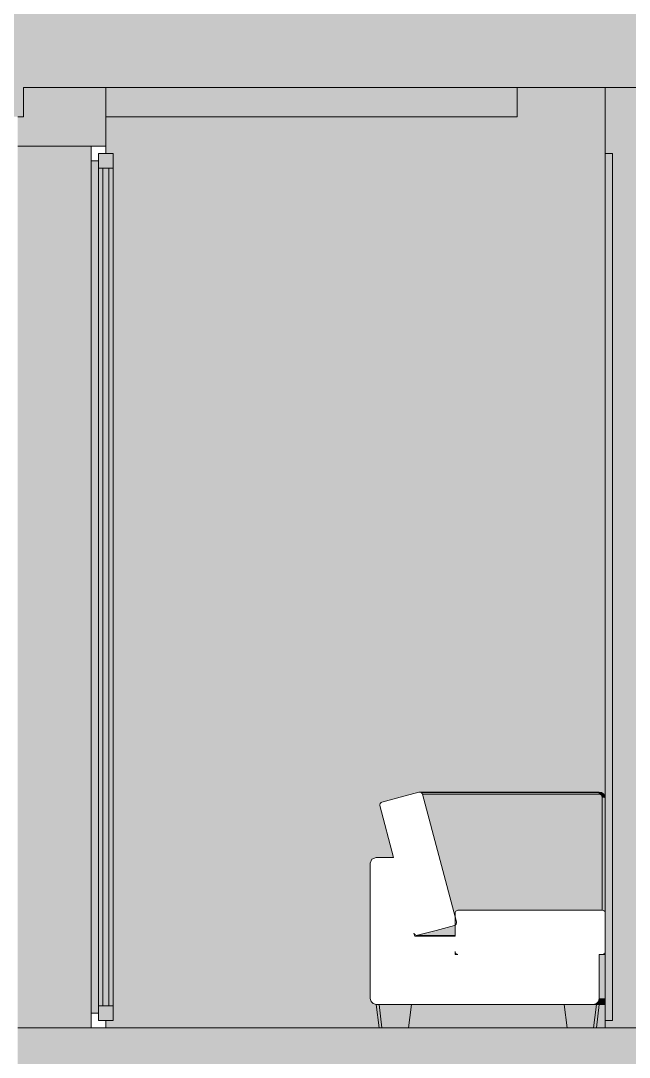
# Model space of a CAD drawing. Header units: centimetres. Extents: x -4381 to 5639, y -3920 to 4826.
# Drawn here: x 22.622 to 24.694, y 32.104 to 35.631 of the extents above; entities that cross this region are included whole.
import ezdxf
from ezdxf.xclip import XClip

# ---------------------------------------------------------------- set-up
doc = ezdxf.new("R2010")
doc.units = ezdxf.units.CM
doc.header["$MEASUREMENT"] = 0
doc.header["$XCLIPFRAME"] = 0
doc.set_wipeout_variables(frame=1)
doc.linetypes.add('Wipeout_Contour', pattern=[100, 0, -100])
for name, color, linetype in [('01- MOBILIER', 7, 'Continuous'), ('Dalles', 7, 'Continuous'), ('Drawing & Figure', 7, 'Continuous'), ('Structural - Bearing', 7, 'Continuous')]:
    doc.layers.add(name, color=color, linetype=linetype)
for name, color, linetype, lineweight in [('01- MOBILIER_Pen_No__1', 7, 'Continuous', 5), ('01- MOBILIER_Pen_No__101', 252, 'Continuous', 5), ('01- MOBILIER_Pen_No__18', 9, 'Continuous', 5), ('01- MOBILIER_Pen_No__2', 8, 'Continuous', 5), ('01- MOBILIER_Pen_No__7', 7, 'Continuous', 5), ('Dalles_Pen_No__1', 7, 'Continuous', 5), ('Structural - Bearing_Pen_No__1', 7, 'Continuous', 5), ('Structural - Bearing_Pen_No__101', 252, 'Continuous', 5), ('Structural - Bearing_Pen_No__18', 9, 'Continuous', 5)]:
    doc.layers.add(name, color=color, linetype=linetype, lineweight=lineweight)
for name, color, linetype, lineweight, true_color in [('01- MOBILIER_Pen_No__102', 7, 'Continuous', 5, 0xcccccc), ('01- MOBILIER_Pen_No__119', 7, 'Continuous', 5, 0xdecbcb), ('01- MOBILIER_Pen_No__186', 7, 'Continuous', 5, 0xe8e8e8), ('Dalles_Pen_No__61', 7, 'Continuous', 5, 0x6a6a6a), ('Structural - Bearing_Pen_No__112', 7, 'Continuous', 5, 0xd5aaaa)]:
    doc.layers.add(name, color=color, linetype=linetype, lineweight=lineweight, true_color=true_color)

# ---------------------------------------------------------------- blocks, each defined once
blk = doc.blocks.new('Drawing_8_8', base_point=(-322.5754, 32.2036))
at = {"layer": 'Dalles', "linetype": 'Continuous', "lineweight": 0, "ltscale": 10, "true_color": 0x000000}
blk.add_hatch(color=18, dxfattribs=at).paths.add_polyline_path([(22.3121, 35.3036), (22.6321, 35.3036), (22.6321, 35.7036), (22.3121, 35.7036)])
at = {"layer": 'Dalles_Pen_No__1', "linetype": 'Continuous', "ltscale": 10}
for p, q in [((22.6321, 35.4036), (22.6321, 35.3036)), ((22.6321, 35.3036), (22.612, 35.3036))]:
    blk.add_line(p, q, dxfattribs=at)
at = {"color": 254, "linetype": 'Wipeout_Contour', "lineweight": 0, "ltscale": 170.065876}
blk.add_wipeout([(22.9121, 35.4036), (22.9121, 35.3036), (24.312, 35.3036), (24.312, 35.4036)], dxfattribs=at).dxf.layer = 'Dalles'
at = {"color": 254, "linetype": 'Wipeout_Contour', "lineweight": 0, "ltscale": 502.636891}
blk.add_wipeout([(24.637, 32.2286), (24.6121, 32.2286), (24.6121, 32.2036), (25.7121, 32.2036), (25.7121, 32.8036), (25.8421, 32.8036), (25.8421, 33.3036), (25.7121, 33.3036), (25.7121, 35.4036), (24.6121, 35.4036), (24.6121, 35.1786), (24.637, 35.1786)], dxfattribs=at).dxf.layer = 'Structural - Bearing'
at = {"color": 254, "linetype": 'Wipeout_Contour', "lineweight": 0, "ltscale": 162.943551}
blk.add_wipeout([(22.887, 32.2536), (22.887, 35.1536), (22.8621, 35.1536), (22.8621, 32.2536)], dxfattribs=at).dxf.layer = 'Structural - Bearing'
at = {"layer": 'Dalles_Pen_No__61', "linetype": 'Continuous', "ltscale": 10}
blk.add_hatch(color=256, dxfattribs=at).paths.add_polyline_path([(22.9121, 35.4036), (22.9121, 35.3036), (24.312, 35.3036), (24.312, 35.4036)])
at = {"layer": 'Structural - Bearing_Pen_No__112', "linetype": 'Continuous', "ltscale": 10}
blk.add_hatch(color=256, dxfattribs=at).paths.add_polyline_path([(24.637, 32.2286), (24.6121, 32.2286), (24.6121, 32.2036), (25.7121, 32.2036), (25.7121, 32.8036), (25.8421, 32.8036), (25.8421, 33.3036), (25.7121, 33.3036), (25.7121, 35.4036), (24.6121, 35.4036), (24.6121, 35.1786), (24.637, 35.1786)])
at = {"layer": 'Structural - Bearing_Pen_No__18', "linetype": 'Continuous', "ltscale": 10}
blk.add_hatch(color=256, dxfattribs=at).paths.add_polyline_path([(22.887, 32.2536), (22.887, 35.1536), (22.8621, 35.1536), (22.8621, 32.2536)])
at = {"layer": 'Structural - Bearing_Pen_No__1', "linetype": 'Continuous', "ltscale": 10}
for p, q in [((22.887, 35.1786), (22.887, 35.1536)), ((22.887, 32.2536), (22.887, 32.2286))]:
    blk.add_line(p, q, dxfattribs=at)
at = {"color": 254, "linetype": 'Wipeout_Contour', "lineweight": 0, "ltscale": 201.485793}
blk.add_wipeout([(22.612, 35.2036), (22.612, 32.2036), (22.8621, 32.2036), (22.8621, 32.2536), (22.8621, 35.2036)], dxfattribs=at).dxf.layer = 'Structural - Bearing'
at = {"color": 254, "linetype": 'Wipeout_Contour', "lineweight": 0, "ltscale": 163.027065}
blk.add_wipeout([(22.887, 35.1286), (22.887, 32.2786), (22.937, 32.2786), (22.937, 35.1286)], dxfattribs=at).dxf.layer = 'Structural - Bearing'
at = {"layer": 'Structural - Bearing_Pen_No__112', "linetype": 'Continuous', "ltscale": 10}
blk.add_hatch(color=256, dxfattribs=at).paths.add_polyline_path([(22.612, 35.2036), (22.612, 32.2036), (22.8621, 32.2036), (22.8621, 32.2536), (22.8621, 35.2036)])
at = {"layer": 'Structural - Bearing_Pen_No__18', "linetype": 'Continuous', "ltscale": 10}
blk.add_hatch(color=256, dxfattribs=at).paths.add_polyline_path([(22.887, 35.1286), (22.887, 32.2786), (22.937, 32.2786), (22.937, 35.1286)])
at = {"layer": 'Dalles_Pen_No__1', "linetype": 'Continuous', "ltscale": 10}
blk.add_line((22.8621, 32.2036), (22.612, 32.2036), dxfattribs=at)
at = {"layer": 'Structural - Bearing_Pen_No__1', "linetype": 'Continuous', "ltscale": 10}
for p, q in [((22.8621, 35.2036), (22.8621, 35.1536)), ((22.8621, 32.2536), (22.8621, 35.1536)), ((22.887, 35.1536), (22.8621, 35.1536)), ((22.887, 35.1536), (22.887, 35.1286)), ((22.887, 35.1286), (22.887, 32.2786)), ((22.887, 32.2786), (22.887, 32.2536)), ((22.8621, 32.2536), (22.8621, 32.2036)), ((22.887, 32.2536), (22.8621, 32.2536))]:
    blk.add_line(p, q, dxfattribs=at)
at = {"color": 254, "linetype": 'Wipeout_Contour', "lineweight": 0, "ltscale": 1221.847446}
blk.add_wipeout([(22.9121, 32.2286), (22.9121, 32.2036), (23.8421, 32.2036), (23.832, 32.2836), (23.822, 32.2863), (23.8147, 32.2936), (23.8121, 32.3036), (23.8121, 32.7636), (23.8179, 32.7778), (23.832, 32.7836), (23.8918, 32.7836), (23.8446, 32.9598), (23.8443, 32.9623), (23.8456, 32.9673), (23.8493, 32.971), (23.8517, 32.972), (23.9773, 33.0056), (23.9799, 33.006), (24.592, 33.006), (24.5996, 33.0045), (24.6059, 33.0004), (24.6102, 32.9943), (24.6121, 32.9863), (24.6121, 35.4036), (24.312, 35.4036), (24.312, 35.3036), (22.9121, 35.3036), (22.9121, 35.1786), (22.937, 35.1786), (22.937, 32.2286)], dxfattribs=at).dxf.layer = 'Structural - Bearing'
at = {"layer": 'Dalles', "linetype": 'Continuous', "lineweight": 0, "ltscale": 10, "true_color": 0x000000}
for points in [[(22.6321, 35.7036), (22.6321, 35.4036), (24.312, 35.4036), (24.312, 35.7036)], [(33.8121, 35.4036), (33.8121, 35.7036), (24.312, 35.7036), (24.312, 35.4036)]]:
    blk.add_hatch(color=18, dxfattribs=at).paths.add_polyline_path(points)
at = {"layer": 'Structural - Bearing', "linetype": 'Continuous', "lineweight": 0, "ltscale": 10, "true_color": 0x000000}
blk.add_hatch(color=18, dxfattribs=at).paths.add_polyline_path([(22.9121, 35.2036), (22.9121, 35.4036), (22.6321, 35.4036), (22.6321, 35.3036), (22.612, 35.3036), (22.612, 35.2036)])
at = {"layer": 'Structural - Bearing_Pen_No__101', "linetype": 'Continuous', "ltscale": 10}
for points in [[(22.887, 35.1286), (22.937, 35.1286), (22.937, 35.1786), (22.887, 35.1786)], [(22.887, 32.2786), (22.887, 32.2286), (22.937, 32.2286), (22.937, 32.2786)]]:
    blk.add_hatch(color=256, dxfattribs=at).paths.add_polyline_path(points)
at = {"layer": 'Structural - Bearing_Pen_No__112', "linetype": 'Continuous', "ltscale": 10}
blk.add_hatch(color=256, dxfattribs=at).paths.add_polyline_path([(22.9121, 32.2286), (22.9121, 32.2036), (23.8421, 32.2036), (23.832, 32.2836), (23.822, 32.2863), (23.8147, 32.2936), (23.8121, 32.3036), (23.8121, 32.7636), (23.8179, 32.7778), (23.832, 32.7836), (23.8918, 32.7836), (23.8446, 32.9598), (23.8443, 32.9623), (23.8456, 32.9673), (23.8493, 32.971), (23.8517, 32.972), (23.9773, 33.0056), (23.9799, 33.006), (24.592, 33.006), (24.5996, 33.0045), (24.6059, 33.0004), (24.6102, 32.9943), (24.6121, 32.9863), (24.6121, 35.4036), (24.312, 35.4036), (24.312, 35.3036), (22.9121, 35.3036), (22.9121, 35.1786), (22.937, 35.1786), (22.937, 32.2286)])
at = {"layer": '01- MOBILIER_Pen_No__1', "linetype": 'Continuous', "ltscale": 10, "flags": 128}
for points in [[(23.8456, 32.9673), (23.8443, 32.9623), (23.8446, 32.9598), (23.8918, 32.7836)], [(23.8918, 32.7836), (23.832, 32.7836), (23.8179, 32.7778)]]:
    blk.add_lwpolyline(points, dxfattribs=at)
at = {"layer": 'Dalles_Pen_No__1', "linetype": 'Continuous', "ltscale": 10}
for p, q in [((22.9121, 35.4036), (22.6321, 35.4036)), ((24.312, 35.4036), (22.9121, 35.4036)), ((29.6121, 35.4036), (24.312, 35.4036)), ((24.312, 35.3036), (22.9121, 35.3036)), ((22.9121, 32.2036), (22.8621, 32.2036))]:
    blk.add_line(p, q, dxfattribs=at)
at = {"layer": 'Structural - Bearing_Pen_No__1', "linetype": 'Continuous', "ltscale": 10}
for p, q in [((22.9121, 35.4036), (22.9121, 35.2036)), ((24.312, 35.3036), (24.312, 35.4036)), ((22.9121, 35.2036), (22.9121, 35.1786)), ((22.9121, 35.1786), (22.887, 35.1786)), ((22.937, 35.1786), (22.9121, 35.1786)), ((22.937, 35.1786), (22.937, 35.1286)), ((22.937, 35.1286), (22.887, 35.1286)), ((22.9021, 35.1286), (22.9021, 32.2786)), ((22.9221, 32.2786), (22.9221, 35.1286)), ((22.937, 35.1286), (22.937, 32.2786)), ((22.937, 32.2786), (22.887, 32.2786)), ((22.937, 32.2786), (22.937, 32.2286)), ((22.9121, 32.2286), (22.887, 32.2286)), ((22.9121, 32.2286), (22.9121, 32.2036)), ((22.937, 32.2286), (22.9121, 32.2286))]:
    blk.add_line(p, q, dxfattribs=at)
at = {"layer": 'Structural - Bearing_Pen_No__1', "linetype": 'Continuous', "ltscale": 10, "flags": 128}
blk.add_lwpolyline([(22.9121, 35.2036), (22.8621, 35.2036), (22.612, 35.2036)], dxfattribs=at)
at = {"color": 254, "linetype": 'Wipeout_Contour', "lineweight": 0, "ltscale": 161.386402}
blk.add_wipeout([(24.0987, 32.5523), (24.036, 32.5355), (24.1007, 32.5355), (24.1007, 32.5523)], dxfattribs=at).dxf.layer = '01- MOBILIER'
at = {"color": 254, "linetype": 'Wipeout_Contour', "lineweight": 0, "ltscale": 242.387063}
blk.add_wipeout([(24.1007, 32.4636), (24.1007, 32.4536), (24.1107, 32.4536), (24.1081, 32.454), (24.1036, 32.4565), (24.1011, 32.461)], dxfattribs=at).dxf.layer = '01- MOBILIER'
at = {"color": 254, "linetype": 'Wipeout_Contour', "lineweight": 0, "ltscale": 160.406102}
blk.add_wipeout([(23.832, 32.2836), (23.8421, 32.2036), (23.8521, 32.2036), (23.8421, 32.2836)], dxfattribs=at).dxf.layer = '01- MOBILIER'
at = {"color": 254, "linetype": 'Wipeout_Contour', "lineweight": 0, "ltscale": 161.295635}
blk.add_wipeout([(23.9521, 32.2836), (23.942, 32.2036), (24.482, 32.2036), (24.472, 32.2836)], dxfattribs=at).dxf.layer = 'Structural - Bearing'
at = {"color": 254, "linetype": 'Wipeout_Contour', "lineweight": 0, "ltscale": 162.033302}
blk.add_wipeout([(24.582, 32.2036), (24.6121, 32.2036), (24.6121, 32.2836), (24.592, 32.2836)], dxfattribs=at).dxf.layer = 'Structural - Bearing'
at = {"layer": '01- MOBILIER_Pen_No__101', "linetype": 'Continuous', "ltscale": 10}
blk.add_hatch(color=256, dxfattribs=at).paths.add_polyline_path([(24.0987, 32.5523), (24.036, 32.5355), (24.1007, 32.5355), (24.1007, 32.5523)])
at = {"layer": '01- MOBILIER_Pen_No__18', "linetype": 'Continuous', "ltscale": 10}
for points in [[(24.1007, 32.4636), (24.1007, 32.4536), (24.1107, 32.4536), (24.1081, 32.454), (24.1036, 32.4565), (24.1011, 32.461)], [(23.832, 32.2836), (23.8421, 32.2036), (23.8521, 32.2036), (23.8421, 32.2836)]]:
    blk.add_hatch(color=256, dxfattribs=at).paths.add_polyline_path(points)
at = {"layer": 'Structural - Bearing_Pen_No__112', "linetype": 'Continuous', "ltscale": 10}
for points in [[(23.9521, 32.2836), (23.942, 32.2036), (24.482, 32.2036), (24.472, 32.2836)], [(24.582, 32.2036), (24.6121, 32.2036), (24.6121, 32.2836), (24.592, 32.2836)]]:
    blk.add_hatch(color=256, dxfattribs=at).paths.add_polyline_path(points)
at = {"layer": '01- MOBILIER_Pen_No__1', "linetype": 'Continuous', "ltscale": 10}
for p, q in [((24.1007, 32.4636), (24.1007, 32.4536)), ((24.1107, 32.4536), (24.1007, 32.4536)), ((23.8147, 32.2936), (23.822, 32.2863))]:
    blk.add_line(p, q, dxfattribs=at)
at = {"layer": '01- MOBILIER_Pen_No__1', "linetype": 'Continuous', "ltscale": 10, "flags": 128}
for points in [[(23.8179, 32.7778), (23.8121, 32.7636), (23.8121, 32.3036), (23.8147, 32.2936)], [(24.1007, 32.4636), (24.1011, 32.461), (24.1036, 32.4565)], [(24.1036, 32.4565), (24.1081, 32.454), (24.1107, 32.4536)]]:
    blk.add_lwpolyline(points, dxfattribs=at)
at = {"color": 254, "linetype": 'Wipeout_Contour', "lineweight": 0, "ltscale": 201.796906}
blk.add_wipeout([(24.036, 32.5355), (23.9732, 32.5187), (24.1007, 32.5187), (24.1007, 32.5286), (24.1007, 32.5355)], dxfattribs=at).dxf.layer = '01- MOBILIER'
at = {"color": 254, "linetype": 'Wipeout_Contour', "lineweight": 0, "ltscale": 160.544273}
blk.add_wipeout([(23.8521, 32.2036), (23.942, 32.2036), (23.9521, 32.2836), (23.8421, 32.2836)], dxfattribs=at).dxf.layer = '01- MOBILIER'
at = {"color": 254, "linetype": 'Wipeout_Contour', "lineweight": 0, "ltscale": 208.020583}
blk.add_wipeout([(24.6121, 35.1286), (24.6121, 32.7836), (24.6121, 32.2786), (24.637, 32.2786), (24.637, 35.1286)], dxfattribs=at).dxf.layer = 'Structural - Bearing'
at = {"layer": '01- MOBILIER_Pen_No__101', "linetype": 'Continuous', "ltscale": 10}
blk.add_hatch(color=256, dxfattribs=at).paths.add_polyline_path([(24.036, 32.5355), (23.9732, 32.5187), (24.1007, 32.5187), (24.1007, 32.5286), (24.1007, 32.5355)])
at = {"layer": '01- MOBILIER_Pen_No__119', "linetype": 'Continuous', "ltscale": 10}
blk.add_hatch(color=256, dxfattribs=at).paths.add_polyline_path([(24.6105, 32.9937), (24.6117, 32.987)])
at = {"layer": '01- MOBILIER_Pen_No__18', "linetype": 'Continuous', "ltscale": 10}
blk.add_hatch(color=256, dxfattribs=at).paths.add_polyline_path([(23.8521, 32.2036), (23.942, 32.2036), (23.9521, 32.2836), (23.8421, 32.2836)])
at = {"layer": 'Structural - Bearing_Pen_No__18', "linetype": 'Continuous', "ltscale": 10}
blk.add_hatch(color=256, dxfattribs=at).paths.add_polyline_path([(24.6121, 35.1286), (24.6121, 32.7836), (24.6121, 32.2786), (24.637, 32.2786), (24.637, 35.1286)])
at = {"layer": '01- MOBILIER_Pen_No__7', "linetype": 'Continuous', "ltscale": 10}
for p, q in [((23.8421, 32.2036), (23.832, 32.2836)), ((23.8521, 32.2036), (23.8421, 32.2836)), ((23.942, 32.2036), (23.9521, 32.2836))]:
    blk.add_line(p, q, dxfattribs=at)
at = {"color": 254, "linetype": 'Wipeout_Contour', "lineweight": 0, "ltscale": 164.011165}
blk.add_wipeout([(24.6117, 32.987), (24.6117, 32.5962), (24.6121, 32.5936), (24.6121, 32.9863)], dxfattribs=at).dxf.layer = '01- MOBILIER'
at = {"color": 254, "linetype": 'Wipeout_Contour', "lineweight": 0, "ltscale": 121.163392}
blk.add_wipeout([(23.9732, 32.5187), (23.9706, 32.5184), (24.1007, 32.5184)], dxfattribs=at).dxf.layer = '01- MOBILIER'
at = {"color": 254, "linetype": 'Wipeout_Contour', "lineweight": 0, "ltscale": 243.100805}
blk.add_wipeout([(24.6046, 32.454), (24.6021, 32.4536), (24.6121, 32.4536), (24.6121, 32.4636), (24.6117, 32.461), (24.6091, 32.4565)], dxfattribs=at).dxf.layer = '01- MOBILIER'
at = {"color": 254, "linetype": 'Wipeout_Contour', "lineweight": 0, "ltscale": 171.691705}
blk.add_wipeout([(24.6121, 35.1286), (24.637, 35.1286), (24.637, 35.1786), (24.6121, 35.1786)], dxfattribs=at).dxf.layer = 'Structural - Bearing'
at = {"color": 254, "linetype": 'Wipeout_Contour', "lineweight": 0, "ltscale": 162.327873}
blk.add_wipeout([(24.637, 32.2786), (24.6121, 32.2786), (24.6121, 32.2286), (24.637, 32.2286)], dxfattribs=at).dxf.layer = 'Structural - Bearing'
at = {"layer": '01- MOBILIER_Pen_No__101', "linetype": 'Continuous', "ltscale": 10}
blk.add_hatch(color=256, dxfattribs=at).paths.add_polyline_path([(23.9732, 32.5187), (23.9706, 32.5184), (24.1007, 32.5184)])
at = {"layer": '01- MOBILIER_Pen_No__18', "linetype": 'Continuous', "ltscale": 10}
for points in [[(24.6117, 32.987), (24.6117, 32.5962), (24.6121, 32.5936), (24.6121, 32.9863)], [(24.6046, 32.454), (24.6021, 32.4536), (24.6121, 32.4536), (24.6121, 32.4636), (24.6117, 32.461), (24.6091, 32.4565)]]:
    blk.add_hatch(color=256, dxfattribs=at).paths.add_polyline_path(points)
at = {"layer": 'Structural - Bearing_Pen_No__18', "linetype": 'Continuous', "ltscale": 10}
for points in [[(24.6121, 35.1286), (24.637, 35.1286), (24.637, 35.1786), (24.6121, 35.1786)], [(24.637, 32.2786), (24.6121, 32.2786), (24.6121, 32.2286), (24.637, 32.2286)]]:
    blk.add_hatch(color=256, dxfattribs=at).paths.add_polyline_path(points)
at = {"layer": 'Structural - Bearing_Pen_No__1', "linetype": 'Continuous', "ltscale": 10}
for p, q in [((24.6121, 35.1786), (24.637, 35.1786)), ((24.637, 35.1786), (24.637, 35.1286)), ((24.637, 35.1286), (24.637, 32.2786)), ((24.637, 32.2786), (24.637, 32.2286)), ((24.6121, 32.2286), (24.637, 32.2286))]:
    blk.add_line(p, q, dxfattribs=at)
at = {"color": 254, "linetype": 'Wipeout_Contour', "lineweight": 0, "ltscale": 164.017807}
blk.add_wipeout([(24.6091, 32.9879), (24.6091, 32.6007), (24.6117, 32.5962), (24.6117, 32.987)], dxfattribs=at).dxf.layer = '01- MOBILIER'
at = {"color": 254, "linetype": 'Wipeout_Contour', "lineweight": 0, "ltscale": 283.02588}
blk.add_wipeout([(23.9619, 32.5234), (23.9609, 32.5258), (23.9635, 32.5161), (24.1007, 32.5161), (24.1007, 32.5184), (23.9706, 32.5184), (23.9656, 32.5197)], dxfattribs=at).dxf.layer = '01- MOBILIER'
at = {"color": 254, "linetype": 'Wipeout_Contour', "lineweight": 0, "ltscale": 162.343618}
blk.add_wipeout([(24.5894, 32.2936), (24.6121, 32.2936), (24.6121, 32.3036), (24.592, 32.3036)], dxfattribs=at).dxf.layer = '01- MOBILIER'
at = {"layer": '01- MOBILIER_Pen_No__101', "linetype": 'Continuous', "ltscale": 10}
blk.add_hatch(color=256, dxfattribs=at).paths.add_polyline_path([(24.5894, 32.2936), (24.6121, 32.2936), (24.6121, 32.3036), (24.592, 32.3036)])
at = {"layer": '01- MOBILIER_Pen_No__102', "linetype": 'Continuous', "ltscale": 10}
blk.add_hatch(color=256, dxfattribs=at).paths.add_polyline_path([(23.9619, 32.5234), (23.9609, 32.5258), (23.9635, 32.5161), (24.1007, 32.5161), (24.1007, 32.5184), (23.9706, 32.5184), (23.9656, 32.5197)])
at = {"layer": '01- MOBILIER_Pen_No__186', "linetype": 'Continuous', "ltscale": 10}
blk.add_hatch(color=256, dxfattribs=at).paths.add_polyline_path([(24.6091, 32.9879), (24.6091, 32.6007), (24.6117, 32.5962), (24.6117, 32.987)])
at = {"layer": '01- MOBILIER_Pen_No__1', "linetype": 'Continuous', "ltscale": 10}
for p in [(23.9609, 32.5258), (24.1007, 32.5161)]:
    blk.add_line(p, (23.9635, 32.5161), dxfattribs=at)
at = {"layer": '01- MOBILIER_Pen_No__1', "linetype": 'Continuous', "ltscale": 10, "flags": 128}
for points in [[(23.9656, 32.5197), (23.9706, 32.5184), (23.9732, 32.5187), (24.036, 32.5355), (24.0987, 32.5523), (24.1012, 32.5533), (24.1048, 32.557)], [(23.9609, 32.5258), (23.9619, 32.5234), (23.9656, 32.5197)]]:
    blk.add_lwpolyline(points, dxfattribs=at)
at = {"layer": '01- MOBILIER_Pen_No__7', "linetype": 'Continuous', "ltscale": 10}
blk.add_line((23.9706, 32.5184), (24.1007, 32.5184), dxfattribs=at)
at = {"color": 254, "linetype": 'Wipeout_Contour', "lineweight": 0, "ltscale": 164.739012}
blk.add_wipeout([(24.6102, 32.9943), (24.6078, 32.9944), (24.6091, 32.9879), (24.6117, 32.987)], dxfattribs=at).dxf.layer = '01- MOBILIER'
at = {"color": 254, "linetype": 'Wipeout_Contour', "lineweight": 0, "ltscale": 162.233823}
blk.add_wipeout([(24.582, 32.2863), (24.6121, 32.2863), (24.6121, 32.2936), (24.5894, 32.2936)], dxfattribs=at).dxf.layer = '01- MOBILIER'
at = {"layer": '01- MOBILIER_Pen_No__186', "linetype": 'Continuous', "ltscale": 10}
blk.add_hatch(color=256, dxfattribs=at).paths.add_polyline_path([(24.6102, 32.9943), (24.6078, 32.9944), (24.6091, 32.9879), (24.6117, 32.987)])
at = {"layer": '01- MOBILIER_Pen_No__2', "linetype": 'Continuous', "ltscale": 10}
blk.add_hatch(color=256, dxfattribs=at).paths.add_polyline_path([(24.582, 32.2863), (24.6121, 32.2863), (24.6121, 32.2936), (24.5894, 32.2936)])
at = {"color": 254, "linetype": 'Wipeout_Contour', "lineweight": 0, "ltscale": 164.64597}
blk.add_wipeout([(24.6059, 33.0004), (24.6041, 32.9998), (24.6078, 32.9944), (24.6102, 32.9943)], dxfattribs=at).dxf.layer = '01- MOBILIER'
at = {"color": 254, "linetype": 'Wipeout_Contour', "lineweight": 0, "ltscale": 162.20376}
blk.add_wipeout([(24.5721, 32.2836), (24.6121, 32.2836), (24.6121, 32.2863), (24.582, 32.2863)], dxfattribs=at).dxf.layer = '01- MOBILIER'
at = {"layer": '01- MOBILIER_Pen_No__101', "linetype": 'Continuous', "ltscale": 10}
blk.add_hatch(color=256, dxfattribs=at).paths.add_polyline_path([(24.5721, 32.2836), (24.6121, 32.2836), (24.6121, 32.2863), (24.582, 32.2863)])
at = {"layer": '01- MOBILIER_Pen_No__186', "linetype": 'Continuous', "ltscale": 10}
blk.add_hatch(color=256, dxfattribs=at).paths.add_polyline_path([(24.6059, 33.0004), (24.6041, 32.9998), (24.6078, 32.9944), (24.6102, 32.9943)])
at = {"layer": 'Structural - Bearing_Pen_No__1', "linetype": 'Continuous', "ltscale": 10}
blk.add_line((24.6121, 32.2036), (24.6121, 32.2836), dxfattribs=at)
at = {"color": 254, "linetype": 'Wipeout_Contour', "lineweight": 0, "ltscale": 164.629463}
blk.add_wipeout([(24.5996, 33.0045), (24.5986, 33.0033), (24.6041, 32.9998), (24.6059, 33.0004)], dxfattribs=at).dxf.layer = '01- MOBILIER'
at = {"color": 254, "linetype": 'Wipeout_Contour', "lineweight": 0, "ltscale": 162.670048}
blk.add_wipeout([(24.592, 32.3036), (24.6121, 32.3036), (24.6121, 32.4536), (24.592, 32.4536)], dxfattribs=at).dxf.layer = '01- MOBILIER'
at = {"color": 254, "linetype": 'Wipeout_Contour', "lineweight": 0, "ltscale": 162.195316}
blk.add_wipeout([(24.5721, 32.2036), (24.582, 32.2036), (24.592, 32.2836), (24.582, 32.2836)], dxfattribs=at).dxf.layer = '01- MOBILIER'
at = {"layer": '01- MOBILIER', "linetype": 'Continuous', "lineweight": 0, "ltscale": 10, "true_color": 0xffffff}
blk.add_hatch(color=7, dxfattribs=at).paths.add_polyline_path([(24.5996, 33.0045), (24.5986, 33.0033), (24.6041, 32.9998), (24.6059, 33.0004)])
at = {"layer": '01- MOBILIER_Pen_No__18', "linetype": 'Continuous', "ltscale": 10}
for points in [[(24.592, 32.3036), (24.6121, 32.3036), (24.6121, 32.4536), (24.592, 32.4536)], [(24.5721, 32.2036), (24.582, 32.2036), (24.592, 32.2836), (24.582, 32.2836)]]:
    blk.add_hatch(color=256, dxfattribs=at).paths.add_polyline_path(points)
at = {"layer": '01- MOBILIER_Pen_No__1', "linetype": 'Continuous', "ltscale": 10, "flags": 128}
blk.add_lwpolyline([(24.6091, 32.4565), (24.6046, 32.454), (24.6021, 32.4536), (24.592, 32.4536)], dxfattribs=at)
at = {"layer": '01- MOBILIER_Pen_No__7', "linetype": 'Continuous', "ltscale": 10}
for p, q in [((24.6121, 32.4536), (24.6021, 32.4536)), ((24.6121, 32.4636), (24.6121, 32.4536)), ((24.6121, 32.4536), (24.6121, 32.3036)), ((24.6121, 32.3036), (24.6121, 32.2936)), ((24.6121, 32.2936), (24.6121, 32.2863)), ((24.6121, 32.2863), (24.6121, 32.2836))]:
    blk.add_line(p, q, dxfattribs=at)
at = {"color": 254, "linetype": 'Wipeout_Contour', "lineweight": 0, "ltscale": 164.662224}
blk.add_wipeout([(24.592, 33.006), (24.5918, 33.0046), (24.5986, 33.0033), (24.5996, 33.0045)], dxfattribs=at).dxf.layer = '01- MOBILIER'
at = {"color": 254, "linetype": 'Wipeout_Contour', "lineweight": 0, "ltscale": 162.057341}
blk.add_wipeout([(24.482, 32.2036), (24.5721, 32.2036), (24.582, 32.2836), (24.472, 32.2836)], dxfattribs=at).dxf.layer = '01- MOBILIER'
at = {"layer": '01- MOBILIER_Pen_No__18', "linetype": 'Continuous', "ltscale": 10}
blk.add_hatch(color=256, dxfattribs=at).paths.add_polyline_path([(24.482, 32.2036), (24.5721, 32.2036), (24.582, 32.2836), (24.472, 32.2836)])
at = {"layer": '01- MOBILIER_Pen_No__186', "linetype": 'Continuous', "ltscale": 10}
blk.add_hatch(color=256, dxfattribs=at).paths.add_polyline_path([(24.592, 33.006), (24.5918, 33.0046), (24.5986, 33.0033), (24.5996, 33.0045)])
at = {"layer": 'Dalles', "linetype": 'Continuous', "lineweight": 0, "ltscale": 10, "true_color": 0x000000}
blk.add_hatch(color=18, dxfattribs=at).paths.add_polyline_path([(22.612, 31.9036), (33.8121, 31.9036), (33.8121, 32.2036), (22.612, 32.2036)])
at = {"layer": '01- MOBILIER_Pen_No__1', "linetype": 'Continuous', "ltscale": 10}
blk.add_line((24.5894, 32.2936), (24.582, 32.2863), dxfattribs=at)
at = {"layer": '01- MOBILIER_Pen_No__1', "linetype": 'Continuous', "ltscale": 10, "flags": 128}
for points in [[(24.592, 32.4536), (24.592, 32.3036), (24.5894, 32.2936)], [(23.822, 32.2863), (23.832, 32.2836), (24.5721, 32.2836), (24.582, 32.2863)]]:
    blk.add_lwpolyline(points, dxfattribs=at)
at = {"layer": '01- MOBILIER_Pen_No__7', "linetype": 'Continuous', "ltscale": 10}
for p, q in [((24.482, 32.2036), (24.472, 32.2836)), ((24.5721, 32.2836), (24.582, 32.2836)), ((24.5721, 32.2036), (24.582, 32.2836)), ((24.592, 32.2836), (24.582, 32.2836)), ((24.582, 32.2036), (24.592, 32.2836)), ((24.6121, 32.2836), (24.592, 32.2836))]:
    blk.add_line(p, q, dxfattribs=at)
at = {"layer": 'Dalles_Pen_No__1', "linetype": 'Continuous', "ltscale": 10}
blk.add_line((29.6121, 32.2036), (22.9121, 32.2036), dxfattribs=at)
at = {"color": 254, "linetype": 'Wipeout_Contour', "lineweight": 0, "ltscale": 163.915244}
blk.add_wipeout([(23.9799, 33.006), (23.9849, 33.0046), (24.5912, 33.0046), (24.5912, 33.006)], dxfattribs=at).dxf.layer = '01- MOBILIER'
at = {"layer": '01- MOBILIER_Pen_No__186', "linetype": 'Continuous', "ltscale": 10}
blk.add_hatch(color=256, dxfattribs=at).paths.add_polyline_path([(23.9799, 33.006), (23.9849, 33.0046), (24.5912, 33.0046), (24.5912, 33.006)])
at = {"color": 254, "linetype": 'Wipeout_Contour', "lineweight": 0, "ltscale": 164.013526}
blk.add_wipeout([(24.6091, 32.9879), (24.6046, 32.9881), (24.6046, 32.6033), (24.6091, 32.6007)], dxfattribs=at).dxf.layer = '01- MOBILIER'
at = {"layer": '01- MOBILIER_Pen_No__186', "linetype": 'Continuous', "ltscale": 10}
blk.add_hatch(color=256, dxfattribs=at).paths.add_polyline_path([(24.6091, 32.9879), (24.6046, 32.9881), (24.6046, 32.6033), (24.6091, 32.6007)])
at = {"color": 254, "linetype": 'Wipeout_Contour', "lineweight": 0, "ltscale": 164.566746}
blk.add_wipeout([(24.6078, 32.9944), (24.6035, 32.9934), (24.6046, 32.9881), (24.6091, 32.9879)], dxfattribs=at).dxf.layer = '01- MOBILIER'
at = {"layer": '01- MOBILIER_Pen_No__186', "linetype": 'Continuous', "ltscale": 10}
blk.add_hatch(color=256, dxfattribs=at).paths.add_polyline_path([(24.6078, 32.9944), (24.6035, 32.9934), (24.6046, 32.9881), (24.6091, 32.9879)])
at = {"color": 254, "linetype": 'Wipeout_Contour', "lineweight": 0, "ltscale": 164.547624}
blk.add_wipeout([(24.6041, 32.9998), (24.6008, 32.9973), (24.6035, 32.9934), (24.6078, 32.9944)], dxfattribs=at).dxf.layer = '01- MOBILIER'
at = {"layer": '01- MOBILIER_Pen_No__186', "linetype": 'Continuous', "ltscale": 10}
blk.add_hatch(color=256, dxfattribs=at).paths.add_polyline_path([(24.6041, 32.9998), (24.6008, 32.9973), (24.6035, 32.9934), (24.6078, 32.9944)])
at = {"color": 254, "linetype": 'Wipeout_Contour', "lineweight": 0, "ltscale": 164.640159}
blk.add_wipeout([(24.5986, 33.0033), (24.5968, 32.9999), (24.6008, 32.9973), (24.6041, 32.9998)], dxfattribs=at).dxf.layer = '01- MOBILIER'
at = {"layer": '01- MOBILIER_Pen_No__186', "linetype": 'Continuous', "ltscale": 10}
blk.add_hatch(color=256, dxfattribs=at).paths.add_polyline_path([(24.5986, 33.0033), (24.5968, 32.9999), (24.6008, 32.9973), (24.6041, 32.9998)])
at = {"color": 254, "linetype": 'Wipeout_Contour', "lineweight": 0, "ltscale": 164.707559}
blk.add_wipeout([(24.5918, 33.0046), (24.5913, 33.001), (24.5968, 32.9999), (24.5986, 33.0033)], dxfattribs=at).dxf.layer = '01- MOBILIER'
at = {"layer": '01- MOBILIER_Pen_No__186', "linetype": 'Continuous', "ltscale": 10}
blk.add_hatch(color=256, dxfattribs=at).paths.add_polyline_path([(24.5918, 33.0046), (24.5913, 33.001), (24.5968, 32.9999), (24.5986, 33.0033)])
at = {"color": 254, "linetype": 'Wipeout_Contour', "lineweight": 0, "ltscale": 124.185052}
blk.add_wipeout([(24.5912, 33.0046), (24.5912, 33.001), (24.5918, 33.0046)], dxfattribs=at).dxf.layer = '01- MOBILIER'
at = {"layer": '01- MOBILIER_Pen_No__186', "linetype": 'Continuous', "ltscale": 10}
blk.add_hatch(color=256, dxfattribs=at).paths.add_polyline_path([(24.5912, 33.0046), (24.5912, 33.001), (24.5918, 33.0046)])
at = {"color": 254, "linetype": 'Wipeout_Contour', "lineweight": 0, "ltscale": 163.913602}
blk.add_wipeout([(23.9849, 33.0046), (23.9885, 33.001), (24.5912, 33.001), (24.5912, 33.0046)], dxfattribs=at).dxf.layer = '01- MOBILIER'
at = {"layer": '01- MOBILIER_Pen_No__186', "linetype": 'Continuous', "ltscale": 10}
blk.add_hatch(color=256, dxfattribs=at).paths.add_polyline_path([(23.9849, 33.0046), (23.9885, 33.001), (24.5912, 33.001), (24.5912, 33.0046)])
at = {"color": 254, "linetype": 'Wipeout_Contour', "lineweight": 0, "ltscale": 164.003084}
blk.add_wipeout([(24.6021, 32.988), (24.6021, 32.6036), (24.6046, 32.6033), (24.6046, 32.9881)], dxfattribs=at).dxf.layer = '01- MOBILIER'
at = {"layer": '01- MOBILIER_Pen_No__119', "linetype": 'Continuous', "ltscale": 10}
blk.add_hatch(color=256, dxfattribs=at).paths.add_polyline_path([(24.6021, 32.988), (24.6021, 32.6036), (24.6046, 32.6033), (24.6046, 32.9881)])
at = {"color": 254, "linetype": 'Wipeout_Contour', "lineweight": 0, "ltscale": 164.541402}
blk.add_wipeout([(24.6035, 32.9934), (24.6011, 32.9925), (24.6021, 32.988), (24.6046, 32.9881)], dxfattribs=at).dxf.layer = '01- MOBILIER'
at = {"layer": '01- MOBILIER_Pen_No__119', "linetype": 'Continuous', "ltscale": 10}
blk.add_hatch(color=256, dxfattribs=at).paths.add_polyline_path([(24.6035, 32.9934), (24.6011, 32.9925), (24.6021, 32.988), (24.6046, 32.9881)])
at = {"color": 254, "linetype": 'Wipeout_Contour', "lineweight": 0, "ltscale": 164.56652}
blk.add_wipeout([(24.6008, 32.9973), (24.599, 32.9956), (24.6011, 32.9925), (24.6035, 32.9934)], dxfattribs=at).dxf.layer = '01- MOBILIER'
at = {"layer": '01- MOBILIER_Pen_No__186', "linetype": 'Continuous', "ltscale": 10}
blk.add_hatch(color=256, dxfattribs=at).paths.add_polyline_path([(24.6008, 32.9973), (24.599, 32.9956), (24.6011, 32.9925), (24.6035, 32.9934)])
at = {"color": 254, "linetype": 'Wipeout_Contour', "lineweight": 0, "ltscale": 164.631377}
blk.add_wipeout([(24.5968, 32.9999), (24.5958, 32.9977), (24.599, 32.9956), (24.6008, 32.9973)], dxfattribs=at).dxf.layer = '01- MOBILIER'
at = {"layer": '01- MOBILIER_Pen_No__186', "linetype": 'Continuous', "ltscale": 10}
blk.add_hatch(color=256, dxfattribs=at).paths.add_polyline_path([(24.5968, 32.9999), (24.5958, 32.9977), (24.599, 32.9956), (24.6008, 32.9973)])
at = {"color": 254, "linetype": 'Wipeout_Contour', "lineweight": 0, "ltscale": 164.673627}
blk.add_wipeout([(24.5913, 33.001), (24.5911, 32.9986), (24.5958, 32.9977), (24.5968, 32.9999)], dxfattribs=at).dxf.layer = '01- MOBILIER'
at = {"layer": '01- MOBILIER_Pen_No__119', "linetype": 'Continuous', "ltscale": 10}
blk.add_hatch(color=256, dxfattribs=at).paths.add_polyline_path([(24.5913, 33.001), (24.5911, 32.9986), (24.5958, 32.9977), (24.5968, 32.9999)])
at = {"color": 254, "linetype": 'Wipeout_Contour', "lineweight": 0, "ltscale": 163.686177}
blk.add_wipeout([(23.9885, 33.001), (23.9895, 32.9986), (24.5911, 32.9986), (24.5912, 33.0003)], dxfattribs=at).dxf.layer = '01- MOBILIER'
at = {"layer": '01- MOBILIER_Pen_No__119', "linetype": 'Continuous', "ltscale": 10}
blk.add_hatch(color=256, dxfattribs=at).paths.add_polyline_path([(23.9885, 33.001), (23.9895, 32.9986), (24.5911, 32.9986), (24.5912, 33.0003)])
at = {"color": 254, "linetype": 'Wipeout_Contour', "lineweight": 0, "ltscale": 530.087948}
blk.add_wipeout([(23.9895, 32.9986), (24.1007, 32.5836), (24.1007, 32.5936), (24.1011, 32.5962), (24.1036, 32.6007), (24.1081, 32.6033), (24.1107, 32.6036), (24.6021, 32.6036), (24.6021, 32.988), (24.6011, 32.9925), (24.599, 32.9956), (24.5958, 32.9977), (24.5911, 32.9986)], dxfattribs=at).dxf.layer = '01- MOBILIER'
at = {"layer": '01- MOBILIER_Pen_No__102', "linetype": 'Continuous', "ltscale": 10}
blk.add_hatch(color=256, dxfattribs=at).paths.add_polyline_path([(23.9895, 32.9986), (24.1007, 32.5836), (24.1007, 32.5936), (24.1011, 32.5962), (24.1036, 32.6007), (24.1081, 32.6033), (24.1107, 32.6036), (24.6021, 32.6036), (24.6021, 32.988), (24.6011, 32.9925), (24.599, 32.9956), (24.5958, 32.9977), (24.5911, 32.9986)])
at = {"layer": '01- MOBILIER_Pen_No__1', "linetype": 'Continuous', "ltscale": 10, "flags": 128}
for points in [[(23.9849, 33.0046), (23.9799, 33.006), (23.9773, 33.0056), (23.9145, 32.9888), (23.8517, 32.972), (23.8493, 32.971), (23.8456, 32.9673)], [(23.9849, 33.0046), (23.9885, 33.001), (23.9895, 32.9986), (24.1058, 32.5646), (24.1062, 32.562), (24.1048, 32.557)], [(24.1036, 32.6007), (24.1011, 32.5962), (24.1007, 32.5936), (24.1007, 32.5286), (24.1007, 32.5161)], [(24.6091, 32.6007), (24.6046, 32.6033), (24.6021, 32.6036), (24.1107, 32.6036), (24.1081, 32.6033), (24.1036, 32.6007)], [(24.6091, 32.6007), (24.6117, 32.5962), (24.6121, 32.5936), (24.6121, 32.5286), (24.6121, 32.4636), (24.6117, 32.461), (24.6091, 32.4565)]]:
    blk.add_lwpolyline(points, dxfattribs=at)
at = {"layer": '01- MOBILIER_Pen_No__7', "linetype": 'Continuous', "ltscale": 10}
for p, q in [((24.5912, 33.006), (23.9799, 33.006)), ((24.5911, 32.9986), (23.9895, 32.9986)), ((24.5911, 32.9986), (24.5912, 33.0003)), ((24.5958, 32.9977), (24.5911, 32.9986)), ((24.5912, 33.0046), (24.5912, 33.006)), ((24.5912, 33.001), (24.5912, 33.0046)), ((24.5912, 33.0003), (24.5912, 33.001)), ((24.592, 33.006), (24.5912, 33.006)), ((24.5996, 33.0045), (24.592, 33.006)), ((24.599, 32.9956), (24.5958, 32.9977)), ((24.6011, 32.9925), (24.599, 32.9956)), ((24.6059, 33.0004), (24.5996, 33.0045)), ((24.6021, 32.988), (24.6011, 32.9925)), ((24.6021, 32.988), (24.6046, 32.9881)), ((24.6021, 32.6036), (24.6021, 32.988)), ((24.6046, 32.9881), (24.6091, 32.9879)), ((24.6105, 32.9937), (24.6059, 33.0004)), ((24.6091, 32.9879), (24.6117, 32.987)), ((24.6102, 32.9943), (24.6105, 32.9937)), ((24.6121, 32.9863), (24.6105, 32.9937)), ((24.6121, 32.9863), (24.6117, 32.987)), ((24.6121, 32.5936), (24.6121, 32.9863))]:
    blk.add_line(p, q, dxfattribs=at)
at = {"layer": 'Structural - Bearing_Pen_No__1', "linetype": 'Continuous', "ltscale": 10}
blk.add_line((24.6121, 32.9863), (24.6121, 35.4036), dxfattribs=at)

msp = doc.modelspace()

# ---------------------------------------------------------------- block references
at = {"layer": 'Drawing & Figure', "color": 151, "linetype": 'Continuous', "lineweight": 5, "ltscale": 10, "true_color": 0x80c2ff}
ref = msp.add_blockref('Drawing_8_8', (-322.57542, 32.20361), dxfattribs=at)
XClip(ref).set_block_clipping_path([(1, 23.6253966175), (50.7463984619, 45.1170657245)])

doc.saveas('drawing.dxf')
